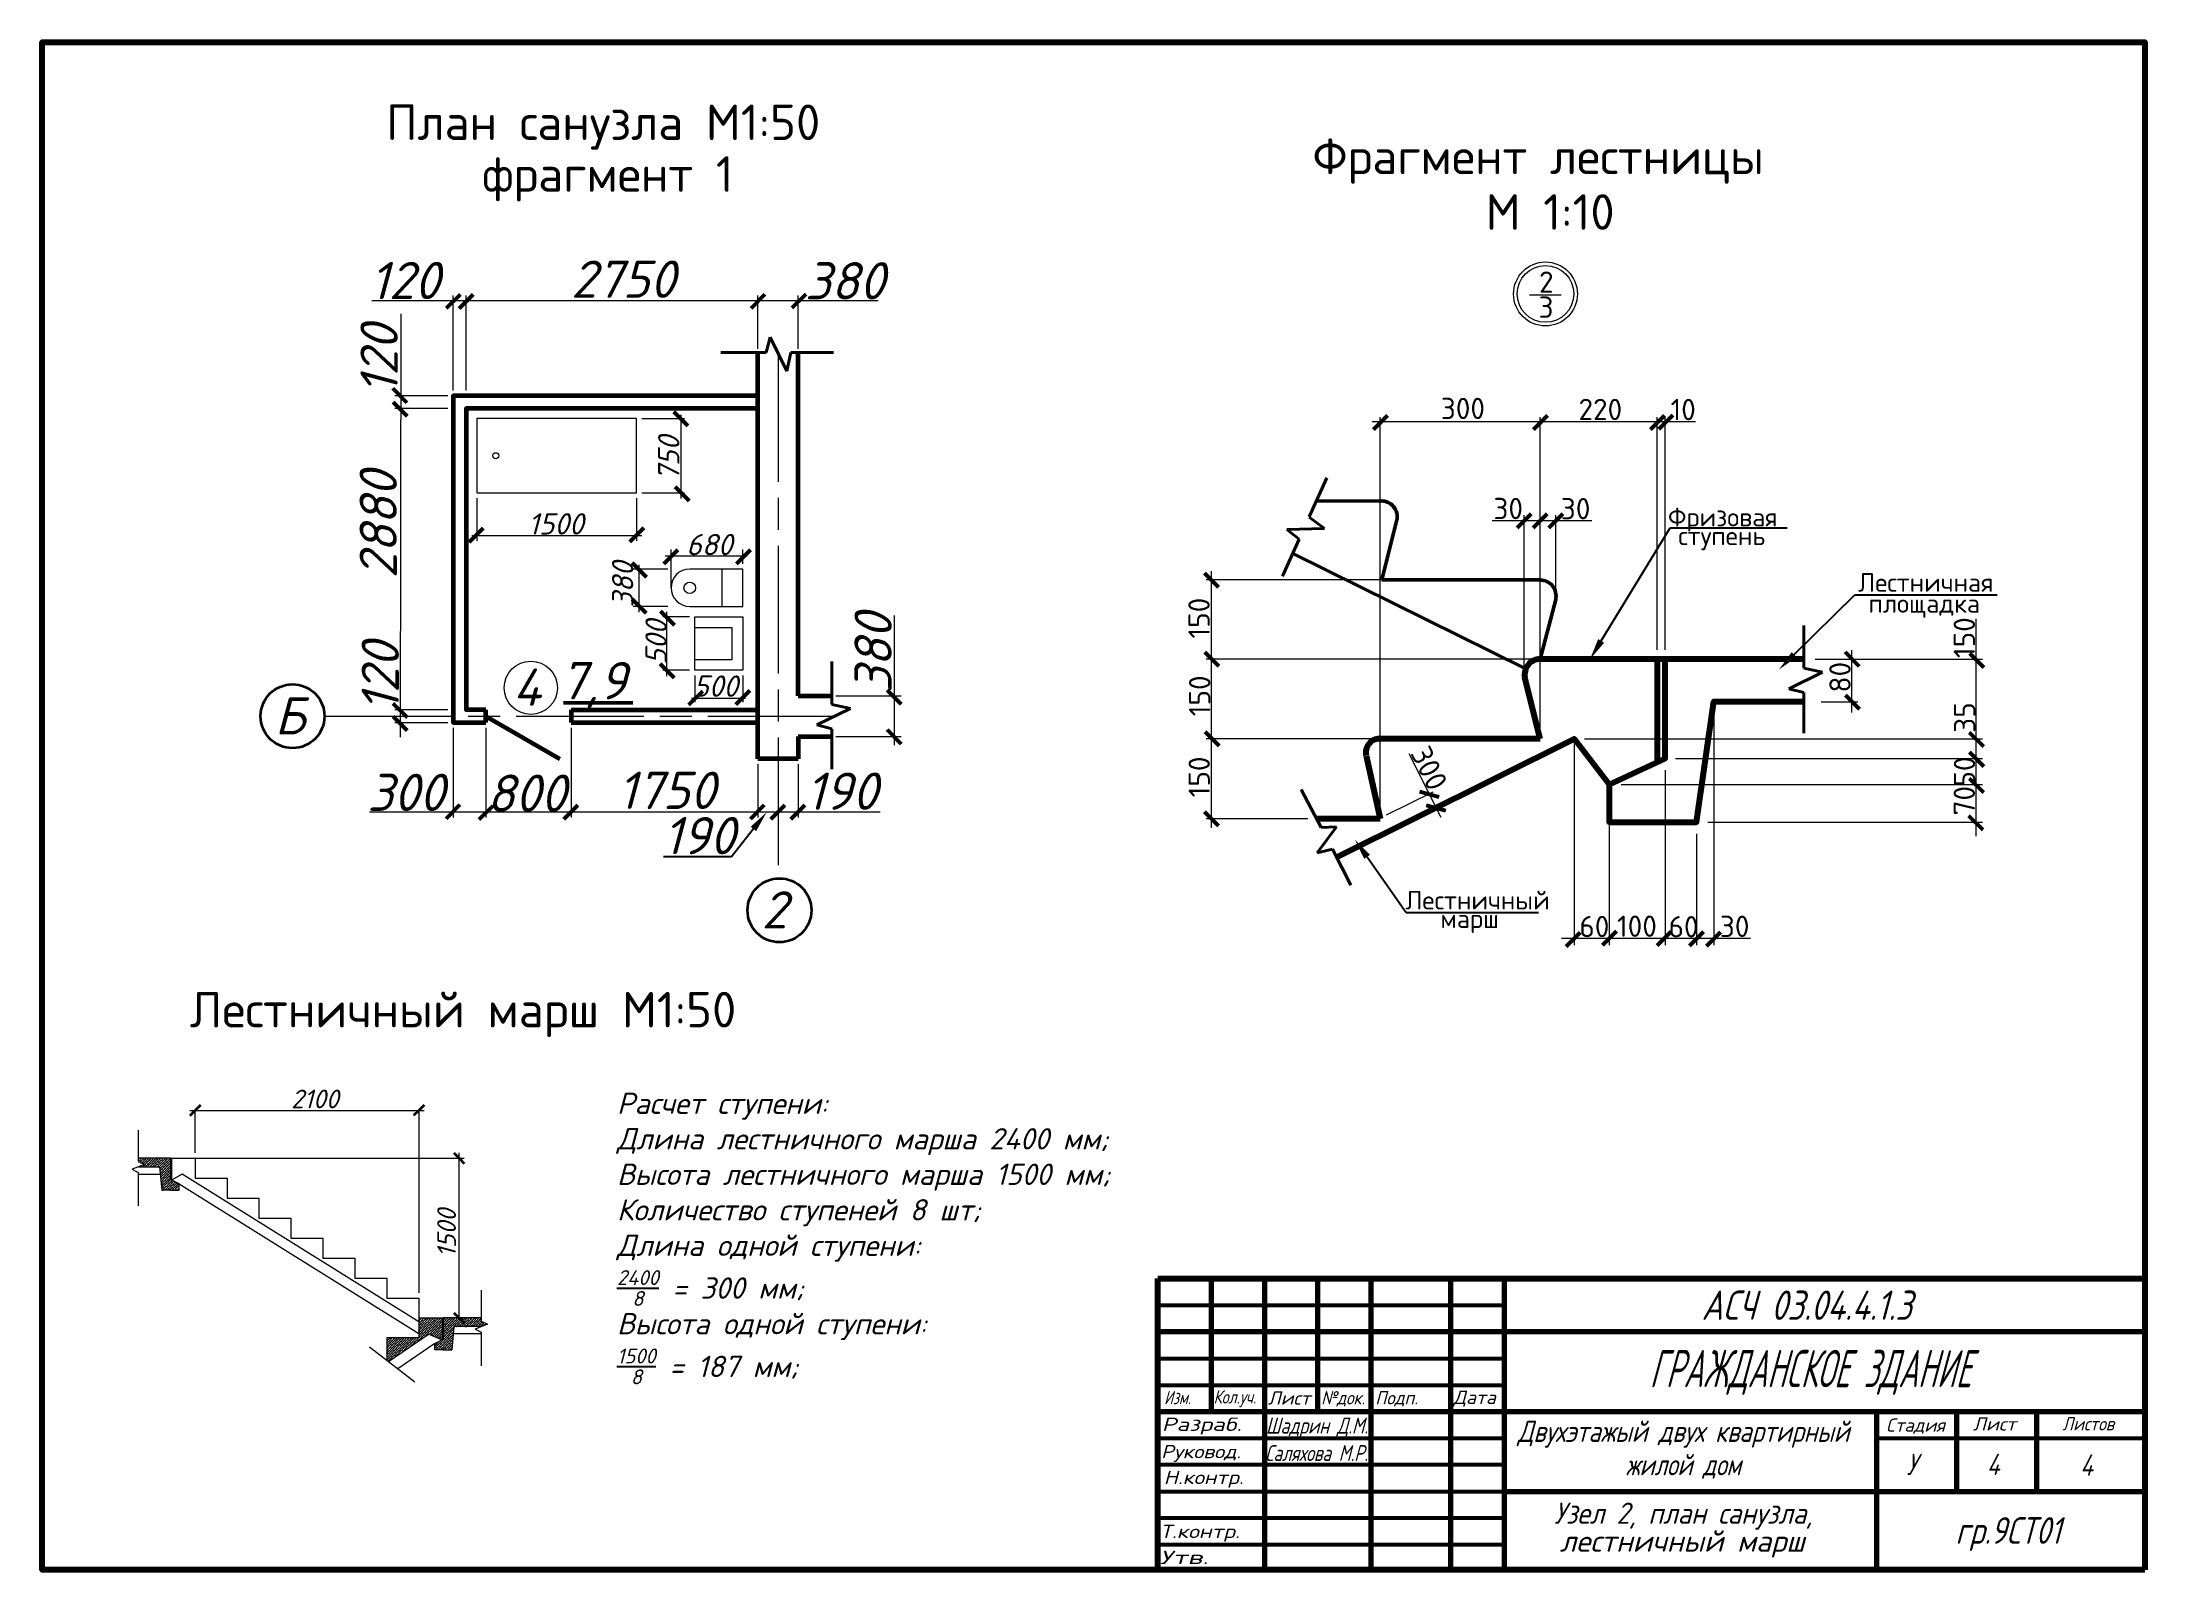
# Paper-space layout 'Лист1' of a CAD drawing. Header units: millimetres. Extents: x 2 to 397, y 5 to 292.
import ezdxf
from ezdxf import colors
from ezdxf.entities.mleader import LeaderData, LeaderLine
from ezdxf.enums import TextEntityAlignment as Align
from ezdxf.math import Vec2, Vec3

# ---------------------------------------------------------------- set-up
doc = ezdxf.new("R2010")
doc.units = ezdxf.units.MM
doc.linetypes.add('ACAD_ISO08W100', pattern=[36, 24, -3, 6, -3])
doc.layers.add('1', color=7, linetype='Continuous')
doc.layers.add('VPORTS', color=7, linetype='Continuous')
doc.styles.add('R', font='isocpeur.ttf', dxfattribs={"width": 0.4, "oblique": 15})
doc.styles.get("Standard").update_dxf_attribs({"font": 'arial.ttf'})
doc.styles.add('Аннотативный', font='isocpeui.ttf')
pattern_1 = [(45, (-33.9326, 9.3717), (0.1683798, 0.6173926), [0.79375, -0.15875, 0, -0.15875])]

psp = doc.layouts.new('Лист1')

# ---------------------------------------------------------------- hatches: boundary and pattern name
at = {"lineweight": 0}
h = psp.add_hatch(dxfattribs=at)
h.set_pattern_fill('ANSI36', color=256, scale=0.1)
h.set_pattern_definition(pattern_1)
h.paths.add_polyline_path([(19.64, 81.99), (19.64, 81.41), (20.81, 80.84), (19.66, 80.39), (23.71, 80.39), (24.11, 75.99), (25.71, 75.99), (27.31, 75.99), (27.31, 77.19), (25.71, 77.99), (25.71, 81.99)])
h = psp.add_hatch(dxfattribs=at)
h.set_pattern_fill('ANSI36', color=256, scale=0.1)
h.set_pattern_definition(pattern_1)
edge = h.paths.add_edge_path()
edge.add_line((72.31, 51.99), (76.71, 51.99))
edge.add_line((72.31, 51.99), (72.31, 48.24))
edge.add_line((76.71, 51.99), (76.71, 47.89))
edge.add_line((74.11, 48.99), (76.71, 47.89))
edge.add_line((66.62, 43.84), (74.12, 48.98))
edge.add_line((72.31, 48.24), (66.31, 48.24))
edge.add_line((66.31, 48.24), (66.31, 44.08))
edge.add_line((66.31, 44.08), (66.62, 43.84))
h = psp.add_hatch(dxfattribs=at)
h.set_pattern_fill('ANSI36', color=256, scale=0.1)
h.set_pattern_definition(pattern_1)
h.paths.add_polyline_path([(84.05, 51.99), (76.91, 51.99), (76.91, 47.99), (75.31, 47.19), (75.31, 45.99), (76.91, 45.99), (78.51, 45.99), (78.91, 50.39), (84.15, 50.39), (85.22, 50.82), (84.05, 51.39)])

# ---------------------------------------------------------------- linework, layer by layer
at = {"color": 18, "lineweight": 0, "true_color": 0x000000}
for p, q in [((158.61, 243.03), (63.5, 243.03)), ((78.81, 226.23), (78.81, 244.03)), ((81.21, 226.23), (81.21, 244.03)), ((136.01, 234.03), (136.01, 244.03)), ((143.61, 234.03), (143.61, 244.03)), ((68.93, 240.63), (68.85, 161.11)), ((77.81, 225.23), (67.81, 225.23)), ((77.81, 222.83), (67.81, 222.83)), ((121.58, 205.89), (121.58, 221.66)), ((252.93, 145.76), (252.93, 221.21)), ((282.93, 160.76), (282.93, 221.21)), ((304.94, 177.48), (304.94, 221.21)), ((306.41, 177.48), (306.41, 221.21)), ((114.25, 220.95), (122.25, 220.95)), ((251.42, 220.35), (312.13, 220.35)), ((83.25, 205.95), (83.25, 197.95)), ((113.25, 205.95), (113.25, 197.95)), ((114.25, 206.95), (122.25, 206.95)), ((292.65, 201.74), (273.94, 201.74)), ((279.95, 174.06), (279.95, 202.78)), ((285.87, 186.96), (285.87, 202.78)), ((114.22, 198.92), (82.29, 198.92)), ((133.98, 195.09), (118.59, 195.09)), ((119.72, 189.15), (119.72, 196.34)), ((133.22, 193.65), (133.22, 196.34)), ((119.12, 192.65), (112.59, 192.65)), ((113.64, 193.47), (113.64, 184.55)), ((129.22, 192.65), (123.22, 192.65)), ((253.23, 190.61), (220.19, 190.61)), ((221.2, 144.06), (221.2, 192.24)), ((119.12, 185.65), (112.59, 185.65)), ((123.22, 185.65), (129.22, 185.65)), ((123.16, 183.67), (118.16, 183.67)), ((118.92, 172.57), (118.92, 184.6)), ((161.65, 159.56), (161.65, 183.92)), ((364.8, 183.29), (364.8, 142.51)), ((124.16, 181.67), (131.16, 181.67)), ((131.16, 175.67), (131.16, 181.67)), ((124.16, 175.67), (131.16, 175.67)), ((282.93, 175.74), (220.19, 175.74)), ((334.59, 175.74), (366.01, 175.74)), ((341.51, 165.71), (341.51, 177.44)), ((123.16, 173.67), (118.16, 173.67)), ((124.16, 172.67), (124.16, 167.67)), ((133.16, 172.67), (133.16, 167.67)), ((77.81, 166.23), (67.81, 166.23)), ((123.52, 168.44), (133.68, 168.44)), ((150.67, 168.83), (162.96, 168.83)), ((315.57, 167.81), (315.57, 122.05)), ((335.76, 167.74), (342.63, 167.74)), ((67.81, 163.83), (77.81, 163.83)), ((78.81, 162.83), (78.81, 147.03)), ((84.95, 162.83), (84.95, 146.03)), ((100.95, 162.83), (100.95, 146.03)), ((150.67, 161.23), (162.96, 161.23)), ((282.93, 160.76), (220.19, 160.76)), ((289.33, 160.79), (289.33, 122.05)), ((291.27, 160.79), (366.01, 160.79)), ((136.01, 156.03), (136.01, 146.03)), ((139.81, 156.03), (139.81, 146.03)), ((143.61, 156.03), (143.61, 146.03)), ((264.35, 146), (258.35, 157.93)), ((306.41, 154.91), (306.41, 122.05)), ((308.35, 157.11), (366.01, 157.11)), ((254.08, 146.5), (262.87, 150.79)), ((298.19, 152.17), (366.01, 152.17)), ((158.99, 147.03), (63.05, 147.03)), ((78.81, 147.03), (78.81, 146.03)), ((239.34, 145.76), (220.19, 145.76)), ((295.93, 145.1), (295.93, 122.05)), ((312.34, 142.95), (312.34, 122.05)), ((314.45, 145.1), (366.01, 145.1)), ((286.95, 123.31), (322.48, 123.31))]:
    psp.add_line(p, q, dxfattribs=at)
at = {"color": 18, "lineweight": 53, "true_color": 0x000000}
for p, q in [((80.08, 244.26), (77.47, 241.65)), ((82.53, 244.21), (79.91, 241.59)), ((137.34, 244.24), (134.73, 241.63)), ((145.03, 244.31), (142.41, 241.7)), ((254.26, 221.48), (251.65, 218.87)), ((284.33, 221.49), (281.71, 218.88)), ((306.28, 221.52), (303.66, 218.9)), ((307.84, 221.56), (305.22, 218.94)), ((281.26, 203.05), (278.65, 200.43)), ((284.24, 203.05), (281.63, 200.43)), ((287.18, 203.05), (284.56, 200.43)), ((84.42, 200.32), (81.8, 197.71)), ((114.6, 200.39), (111.98, 197.78)), ((120.97, 196.28), (118.36, 193.66)), ((134.65, 196.26), (132.03, 193.65)), ((134.5, 169.86), (131.89, 167.24)), ((125.62, 169.74), (123, 167.13)), ((80.05, 148.38), (77.44, 145.76)), ((86.21, 148.22), (83.6, 145.6)), ((102.18, 148.33), (99.57, 145.71)), ((137.21, 148.33), (134.6, 145.71)), ((141.08, 148.33), (138.47, 145.71)), ((144.84, 148.33), (142.23, 145.71)), ((290.47, 124.4), (287.85, 121.78)), ((297.28, 124.65), (294.66, 122.04)), ((307.56, 124.59), (304.95, 121.97)), ((313.61, 124.53), (310.99, 121.91)), ((316.84, 124.47), (314.22, 121.85)), ((211.13, 9.42), (276.16, 9.42))]:
    psp.add_line(p, q, dxfattribs=at)
at = {"color": 18, "lineweight": 40, "true_color": 0x000000}
for p, q in [((137.6, 233.37), (129.03, 233.37)), ((138.34, 236.21), (137.6, 233.37)), ((141.44, 229.85), (138.34, 236.21)), ((142.2, 233.36), (141.44, 229.85)), ((153.42, 166.48), (147.06, 163.38)), ((149.91, 167.24), (153.42, 166.48)), ((84.95, 165.23), (84.95, 163.83)), ((147.06, 163.38), (149.9, 162.65)), ((149.9, 162.65), (149.9, 155.07))]:
    psp.add_line(p, q, dxfattribs=at)
at = {"color": 18, "linetype": 'ACAD_ISO08W100', "lineweight": 0, "true_color": 0x000000}
for p, q in [((139.81, 233.03), (139.81, 134.57)), ((54.61, 165.03), (150.44, 165.03))]:
    psp.add_line(p, q, dxfattribs=at)
at = {"color": 18, "lineweight": 50, "true_color": 0x000000}
for p, q in [((241.2, 205.44), (253.11, 205.45)), ((253.23, 190.61), (256.06, 201.89)), ((280.23, 173.93), (236.49, 195.56)), ((282.93, 190.61), (253.23, 190.61)), ((282.93, 175.74), (285.87, 186.96)), ((99.5, 167.53), (112.5, 167.53))]:
    psp.add_line(p, q, dxfattribs=at)
at = {"lineweight": 40}
for p, q in [((239.58, 202.44), (242.46, 200.3)), ((237.68, 198.26), (234.56, 191.35)), ((242.46, 200.3), (235.39, 200.1)), ((235.39, 200.1), (237.68, 198.26)), ((332.49, 174.04), (336, 173.28)), ((336, 173.28), (329.64, 170.18)), ((329.64, 170.18), (332.48, 169.45)), ((332.48, 169.45), (332.48, 161.87)), ((244.69, 144.25), (241.07, 139.36)), ((241.81, 144.1), (244.69, 144.25)), ((241.07, 139.36), (243.93, 140.02)), ((243.93, 140.02), (247.42, 133.3))]:
    psp.add_line(p, q, dxfattribs=at)
at = {"color": 18, "lineweight": 90, "true_color": 0x000000}
for p, q in [((332.32, 175.74), (282.93, 175.74)), ((282.93, 160.76), (280.08, 172.29)), ((282.93, 160.76), (252.76, 160.77)), ((250.25, 157.61), (252.93, 145.76)), ((252.93, 145.76), (241.12, 145.76))]:
    psp.add_line(p, q, dxfattribs=at)
at = {"color": 18, "lineweight": 60, "true_color": 0x000000}
for p, q in [((84.95, 166.23), (81.21, 166.23)), ((84.95, 163.83), (84.95, 166.23)), ((100.95, 166.23), (136.01, 166.23)), ((100.95, 166.23), (100.95, 163.83)), ((143.61, 168.83), (149.67, 168.83)), ((78.81, 163.83), (84.95, 163.83)), ((84.95, 165.03), (98.82, 157.02)), ((100.95, 163.83), (136.01, 163.83)), ((143.61, 161.23), (143.61, 157.03)), ((143.61, 161.23), (149.67, 161.23)), ((143.61, 157.03), (136.01, 157.03))]:
    psp.add_line(p, q, dxfattribs=at)
at = {"lineweight": 0}
for p, q in [((29.31, 90.99), (73.31, 90.99)), ((30.31, 82.99), (30.31, 90.99)), ((72.31, 90.99), (72.31, 56.74)), ((79.88, 51.99), (79.88, 82.99)), ((30.31, 81.99), (79.88, 81.99)), ((79.88, 81.99), (80.88, 81.99))]:
    psp.add_line(p, q, dxfattribs=at)
at = {"lineweight": 35}
for p, q in [((30.31, 90.99), (29.32, 89.99)), ((31.31, 91.99), (30.31, 90.99)), ((72.31, 90.99), (71.32, 90)), ((73.31, 91.99), (72.31, 90.99)), ((78.88, 82.99), (79.88, 81.99)), ((79.88, 81.99), (80.87, 80.99)), ((78.88, 52.99), (79.88, 51.99)), ((79.88, 51.99), (80.87, 50.99))]:
    psp.add_line(p, q, dxfattribs=at)
at = {"lineweight": 15}
for p, q in [((19.64, 87.24), (19.64, 81.41)), ((20.81, 80.84), (18.5, 79.92)), ((18.5, 79.92), (19.64, 79.34)), ((19.64, 81.41), (20.81, 80.84)), ((19.64, 79.34), (19.64, 73.05)), ((19.66, 80.39), (23.71, 80.39)), ((27.91, 78.99), (25.91, 77.89)), ((72.31, 51.24), (27.91, 78.99)), ((84.05, 57.22), (84.05, 51.39)), ((76.71, 51.99), (76.91, 51.99)), ((84.05, 51.39), (85.22, 50.82)), ((66.62, 43.84), (74.12, 48.98)), ((74.11, 48.99), (76.71, 47.89)), ((84.15, 50.39), (78.91, 50.39)), ((85.22, 50.82), (82.92, 49.9)), ((82.92, 49.9), (84.05, 49.31)), ((84.05, 49.31), (84.05, 43.02)), ((63.07, 46.6), (71.57, 40)), ((66.31, 44.08), (66.62, 43.84)), ((75.31, 47.19), (68.41, 42.45))]:
    psp.add_line(p, q, dxfattribs=at)
at = {"color": 18, "lineweight": 80, "true_color": 0x000000}
for p, q in [((211.13, 4.75), (211.13, 59.43)), ((211.13, 59.43), (396.13, 59.43))]:
    psp.add_line(p, q, dxfattribs=at)
at = {"color": 18, "lineweight": 70, "true_color": 0x000000}
for p, q in [((276.16, 49.39), (211.13, 49.39)), ((396.13, 49.39), (276.16, 49.39))]:
    psp.add_line(p, q, dxfattribs=at)
at = {"color": 18, "lineweight": 80, "true_color": 0x000000}
psp.add_lwpolyline([(396.54, 4.67), (1.57, 4.67), (1.57, 291.65), (396.54, 291.65)], close=True, dxfattribs=at)
at = {"color": 18, "lineweight": 60, "true_color": 0x000000}
for points in [[(136.01, 157.03), (136.01, 233.03)], [(143.61, 168.83), (143.61, 233.03)], [(136.01, 225.23), (78.81, 225.23), (78.81, 163.83), (78.81, 163.83)], [(136.01, 222.83), (81.21, 222.83), (81.21, 166.23), (81.21, 166.23)]]:
    psp.add_lwpolyline(points, dxfattribs=at)
at = {"color": 18, "lineweight": 0, "true_color": 0x000000}
for points in [[(83.25, 220.95), (83.25, 206.95), (113.25, 206.95), (113.25, 220.95)], [(133.22, 192.65), (129.22, 192.65), (129.22, 185.65), (133.22, 185.65)], [(133.16, 173.67), (124.16, 173.67), (124.16, 183.67), (133.16, 183.67)]]:
    psp.add_lwpolyline(points, close=True, dxfattribs=at)
at = {"color": 18, "lineweight": 90, "true_color": 0x000000}
for points in [[(295.93, 152.17), (306.41, 157.11), (306.41, 175.74)], [(304.94, 175.74), (304.94, 156.42)], [(244.85, 138.58), (289.33, 160.79), (295.93, 152.17), (295.93, 145.1), (312.34, 145.1), (315.57, 167.81), (332.21, 167.81)]]:
    psp.add_lwpolyline(points, dxfattribs=at)
at = {"color": 18, "lineweight": 70, "true_color": 0x000000}
for points in [[(221.16, 59.42), (221.16, 34.4)], [(231.15, 59.42), (231.15, 4.84)], [(241.15, 59.42), (241.15, 34.4)], [(251.14, 59.42), (251.14, 4.76)], [(266.16, 4.84), (266.16, 59.42)], [(276.16, 59.42), (276.16, 4.84)], [(211.13, 34.4), (396.13, 34.4)], [(346.13, 34.4), (346.13, 4.8)], [(361.12, 34.4), (361.12, 19.41)], [(376.15, 34.4), (376.15, 19.41)], [(276.16, 19.41), (396.13, 19.41)]]:
    psp.add_lwpolyline(points, dxfattribs=at)
at = {"color": 18, "lineweight": 53, "true_color": 0x000000}
for points in [[(211.13, 54.42), (276.16, 54.42)], [(211.13, 44.39), (276.16, 44.39)], [(211.13, 39.39), (276.16, 39.39)], [(211.13, 29.4), (276.16, 29.4)], [(346.13, 29.4), (396.13, 29.4)], [(276.16, 24.41), (211.13, 24.41)], [(211.13, 19.41), (276.16, 19.41)], [(276.16, 14.42), (211.13, 14.42)]]:
    psp.add_lwpolyline(points, dxfattribs=at)
at = {"color": 18, "lineweight": 0, "true_color": 0x000000}
for centre, radius in [((86.79, 213.95), 0.567), ((123.22, 189.15), 1.08)]:
    psp.add_circle(centre, radius, dxfattribs=at)
at = {"color": 18, "lineweight": 20, "true_color": 0x000000}
psp.add_circle((93.37, 170.36), 5, dxfattribs=at)
at = {"color": 18, "lineweight": 50, "true_color": 0x000000}
for centre, radius, start, end in [((253.11, 202.45), 3.01, 349.2584, 90.0818), ((282.94, 187.61), 3, 347.4669, 90.1307)]:
    psp.add_arc(centre, radius, start, end, dxfattribs=at)
at = {"color": 18, "lineweight": 0, "true_color": 0x000000}
psp.add_arc((123.22, 189.15), 3.5, 90, 270, dxfattribs=at)
at = {"color": 18, "lineweight": 90, "true_color": 0x000000}
for centre, radius, start, end in [((282.91, 172.86), 2.89, 89.4703, 191.2556), ((252.76, 158.19), 2.58, 89.9892, 192.785)]:
    psp.add_arc(centre, radius, start, end, dxfattribs=at)
at = {"layer": 'VPORTS', "color": 18, "lineweight": 0, "true_color": 0x000000}
psp.add_line((280.93, 244.19), (286.92, 244.19), dxfattribs=at)
at = {"layer": 'VPORTS', "color": 18, "lineweight": 40, "true_color": 0x000000}
for p, q in [((142.2, 233.37), (150.24, 233.37)), ((239.57, 202.45), (242.88, 209.78)), ((332.48, 174.04), (332.48, 182.09)), ((149.9, 167.24), (149.9, 175.29)), ((241.81, 144.1), (238.09, 151.24))]:
    psp.add_line(p, q, dxfattribs=at)
at = {"layer": 'VPORTS', "color": 18, "lineweight": 53, "true_color": 0x000000}
for p, q in [((70.11, 223.91), (67.47, 226.56)), ((70.14, 221.36), (67.49, 224)), ((122.85, 219.54), (120.21, 222.19)), ((123.12, 205.45), (120.48, 208.1)), ((115.08, 191.17), (112.43, 193.82)), ((222.55, 189.26), (219.9, 191.91)), ((115.03, 184.37), (112.38, 187.01)), ((120.36, 182.12), (117.71, 184.77)), ((120.3, 172.21), (117.65, 174.85)), ((222.61, 174.4), (219.96, 177.05)), ((342.89, 174.39), (340.25, 177.04)), ((366.31, 174.17), (363.66, 176.82)), ((162.92, 167.28), (160.27, 169.93)), ((70.18, 164.77), (67.53, 167.41)), ((342.91, 166.35), (340.27, 169)), ((70.15, 162.33), (67.5, 164.98)), ((162.95, 159.8), (160.3, 162.45)), ((222.66, 159.44), (220.01, 162.09)), ((366.26, 159.32), (363.61, 161.97)), ((366.26, 155.6), (363.61, 158.25)), ((263.95, 149.81), (260.34, 150.83)), ((366.26, 150.71), (363.61, 153.35)), ((222.52, 144.41), (219.88, 147.06)), ((265.22, 147.27), (261.62, 148.28)), ((366.13, 143.68), (363.48, 146.32))]:
    psp.add_line(p, q, dxfattribs=at)
at = {"layer": 'VPORTS', "lineweight": 15}
for p, q in [((25.71, 81.99), (19.64, 81.99)), ((24.11, 75.99), (23.71, 80.39)), ((25.71, 81.99), (25.71, 77.99)), ((25.71, 81.99), (25.91, 81.99)), ((25.91, 81.99), (25.91, 77.89)), ((25.91, 81.99), (30.31, 81.99)), ((30.31, 81.99), (30.31, 78.24)), ((19.64, 78.99), (23.84, 78.99)), ((25.71, 75.99), (24.11, 75.99)), ((27.31, 77.19), (25.71, 77.99)), ((25.71, 75.99), (27.31, 75.99)), ((27.31, 75.99), (27.31, 77.19)), ((27.31, 77.19), (72.31, 49.06)), ((30.31, 78.24), (36.31, 78.24)), ((36.31, 78.24), (36.31, 74.49)), ((36.31, 74.49), (42.31, 74.49)), ((42.31, 74.49), (42.31, 70.74)), ((42.31, 70.74), (48.31, 70.74)), ((48.31, 70.74), (48.31, 66.99)), ((48.31, 66.99), (54.31, 66.99)), ((54.31, 66.99), (54.31, 63.24)), ((54.31, 63.24), (60.31, 63.24)), ((60.31, 63.24), (60.31, 59.49)), ((60.31, 59.49), (66.31, 59.49)), ((66.31, 59.49), (66.31, 55.74)), ((66.31, 55.74), (72.31, 55.74)), ((72.31, 55.74), (72.31, 51.99)), ((72.31, 51.99), (76.71, 51.99)), ((72.31, 51.99), (72.31, 48.24)), ((76.71, 51.99), (76.71, 47.89)), ((76.91, 51.99), (76.91, 47.99)), ((84.05, 51.99), (76.91, 51.99)), ((72.31, 48.24), (66.31, 48.24)), ((66.31, 48.24), (66.31, 44.08)), ((75.31, 47.19), (76.91, 47.99)), ((78.91, 50.39), (78.51, 45.99)), ((84.05, 48.99), (78.79, 48.99)), ((75.31, 45.99), (75.31, 47.19)), ((76.91, 45.99), (75.31, 45.99)), ((76.91, 45.99), (78.51, 45.99))]:
    psp.add_line(p, q, dxfattribs=at)
at = {"layer": 'VPORTS', "color": 18, "lineweight": 0, "true_color": 0x000000}
for radius in [6, 5.33]:
    psp.add_circle((283.95, 244.34), radius, dxfattribs=at)
at = {"layer": 'VPORTS', "color": 18, "lineweight": 35, "true_color": 0x000000}
for centre in [(48.61, 165.03), (140.07, 128.57)]:
    psp.add_circle(centre, 6, dxfattribs=at)

# ---------------------------------------------------------------- texts
at = {"color": 18, "lineweight": 0, "true_color": 0x000000, "style": 'Аннотативный'}
for s, height, p in [('120', 7, (63.17, 243.36)), ('2750', 7, (100.92, 243.61)), ('380', 7, (144.83, 243.31)), ('1500', 4, (92.88, 199.15)), ('680', 4, (122.57, 195.26)), ('4', 7, (89.99, 166.97)), ('7,9', 7, (98.88, 168.21)), ('500', 4, (123.88, 168.68)), ('Б', 7, (45.26, 161.61)), ('300', 7, (62.65, 147.22)), ('800', 7, (85.09, 147.06)), ('1750', 7, (109.73, 147.6)), ('190', 7, (145.05, 147.45)), ('190', 7, (118.26, 139.09)), ('2', 7, (136.72, 125.15)), ('2100', 3.5, (48.33, 91.38))]:
    psp.add_text(s, height=height, dxfattribs=at).set_placement(p)
for s, height, p in [('120', 7, (68.37, 225.49)), ('750', 4, (121.28, 209.22)), ('2880', 7, (68.21, 190.91)), ('380', 4, (112.62, 185.46)), ('500', 4, (118.9, 174.69)), ('380', 7, (161.16, 169.37)), ('120', 7, (68.59, 165.88)), ('1500', 3.5, (79.3, 63.38))]:
    psp.add_text(s, height=height, rotation=90, dxfattribs=at).set_placement(p)
at = {"style": 'R', "oblique": 15}
for s, width, p, p2 in [('Изм.', 0.784314, (212.32, 35.79), (217.32, 35.79)), ('Кол.уч.', 0.761905, (221.6, 35.92), (229.6, 35.92)), ('Лист', 1.066667, (231.79, 35.71), (239.79, 35.71)), ('№док.', 0.910801, (241.82, 35.76), (250.01, 35.76)), ('Дата', 0.941176, (266.62, 35.84), (274.62, 35.84)), ('Разраб.', 1.263158, (211.89, 30.78), (226.89, 30.78)), ('Лист', 1.081236, (364.22, 30.85), (372.33, 30.85)), ('Листов', 0.884836, (381.02, 30.87), (390.75, 30.87)), ('Руковод.', 1.132075, (211.75, 25.65), (226.75, 25.65)), ('Н.контр.', 1.176471, (212.24, 20.8), (227.24, 20.8)), ('Т.контр.', 1.176471, (211.54, 10.65), (226.54, 10.65)), ('Утв.', 1.353067, (211.53, 5.77), (220.66, 5.77))]:
    psp.add_text(s, height=2.5, dxfattribs=dict(at, width=width)).set_placement(p, p2, align=Align.FIT)
psp.add_text('Подп.', height=2.5, dxfattribs=at).set_placement((251.98, 35.76), (259.98, 35.76), align=Align.FIT)
psp.add_text('Стадия', height=2.5, dxfattribs=at).set_placement((353.45, 31.87), align=Align.MIDDLE_CENTER)
at = {"layer": '1', "style": 'R', "oblique": 15}
for s, height, width, p, p2 in [('АСЧ 03.04.4.1.3', 5.5, 0.789509, (313.25, 51.64), (352.77, 51.64)), ('ГРАЖДАНСКОЕ ЗДАНИЕ', 7, 0.597692, (303.49, 38.99), (363.95, 38.99)), ('Шадрин Д.М.', 3, 0.839135, (231.45, 30.28), (250.59, 30.28)), ('Двухэтажый двух квартирный', 4, 0.811249, (278.72, 28.71), (341.02, 28.71)), ('Саляхова М.Р.', 3, 0.738111, (231.31, 25.12), (250.57, 25.12)), ('жилой дом', 4, 0.830942, (299.04, 22.44), (320.65, 22.44)), ('Узел 2, план санузла,', 4, 0.87364, (285.58, 13.33), (334.15, 13.33)), ('лестничный марш', 4, 1.045993, (286.63, 8.09), (332.65, 8.09))]:
    psp.add_text(s, height=height, dxfattribs=dict(at, width=width)).set_placement(p, p2, align=Align.FIT)
at = {"layer": '1', "style": 'R', "oblique": 15, "width": 0.8}
for s, height, p in [('У', 4, (351.78, 22.49)), ('4', 4, (366.83, 22.49)), ('4', 4, (384.36, 22.36)), ('гр.9СТ01', 5, (360.96, 9.58))]:
    psp.add_text(s, height=height, dxfattribs=at).set_placement(p)
at = {"layer": 'VPORTS', "lineweight": 0, "style": 'R'}
for s, height, p in [('План санузла М1:50', 6.6667, (66.19, 273.25)), ('фрагмент 1', 6.667, (84.22, 263.53)), ('Лестничный марш М1:50', 6.6667, (29.32, 106.58))]:
    psp.add_text(s, height=height, dxfattribs=at).set_placement(p)
at = {"layer": 'VPORTS', "color": 18, "lineweight": 0, "true_color": 0x000000, "style": 'R'}
for s, height, p in [('Фрагмент лестницы', 6.6667, (240.2, 266.84)), ('М 1:10', 6.667, (272.72, 256.4)), ('2', 4, (282.74, 244.56)), ('3', 4, (282.65, 239.86)), ('300', 4, (264.29, 220.83)), ('220', 4, (290.15, 220.64)), ('10', 4, (307.44, 220.62)), ('30', 4, (274.17, 202.03)), ('30', 4, (286.83, 202.01)), ('Фризовая', 3.5, (306.96, 200.67)), ('ступень', 3.5, (308.9, 197.16)), ('Лестничная', 3.5, (342.68, 188.4)), ('площадка', 3.5, (344.61, 184.46)), ('Лестничный', 3.5, (257.64, 128.72)), ('марш', 3.5, (264.21, 125.24)), ('60', 4, (290.31, 123.52)), ('100', 4, (297.39, 123.58)), ('60', 4, (307.06, 123.48)), ('30', 4, (316.7, 123.55))]:
    psp.add_text(s, height=height, dxfattribs=at).set_placement(p)
for s, rotation, p in [('150', 90, (220.88, 179.62)), ('150', 90, (364.62, 175.95)), ('80', 90, (341.27, 169.47)), ('150', 90, (221, 165.03)), ('35', 90, (364.69, 161.91)), ('300', 296.1799, (258.48, 158.11)), ('150', 90, (220.91, 149.8)), ('50', 90, (364.66, 151.8)), ('70', 90, (364.62, 146.38))]:
    psp.add_text(s, height=4, rotation=rotation, dxfattribs=at).set_placement(p)
at = {"layer": 'VPORTS', "color": 18, "true_color": 0x000000, "insert": (109.55, 94.32), "char_height": 4, "width": 94.8241, "attachment_point": 1, "style": 'Аннотативный'}
psp.add_mtext('\\A1;Расчет ступени:\\PДлина лестничного марша 2400 мм;\\PВысота лестничного марша 1500 мм;\\PКоличество ступеней 8 шт;\\PДлина одной ступени:\\P{\\H0.7x;\\S2400/8;} = 300 мм;\\PВысота одной ступени:\\P{\\H0.7x;\\S1500/8;} = 187 мм;', dxfattribs=at)

# ---------------------------------------------------------------- leaders
at = {"color": 18, "lineweight": 0, "true_color": 0x000000}
ml = psp.add_multileader_mtext('Standard', dxfattribs=at)
ml.set_content('', color=(0, 0, 0))
ml.set_leader_properties()
ml.build(insert=Vec2(0, 0))
ctx = ml.context
ctx.base_point, ctx.plane_origin = Vec3(329.36, 200.39), Vec3(292.32, 175.74)
notes = []
notes.append((ctx, [(0, (1, 1, 0), (307.38, 200.39), (1, 0), 21.97, [(0, [(292.32, 175.74)], 0, [])])]))
ctx.mtext.insert, ctx.mtext.flow_direction = Vec3(331.36, 202.39), 5
ml = psp.add_multileader_mtext('Standard', dxfattribs=at)
ml.set_content('', color=(0, 0, 0))
ml.set_leader_properties()
ml.build(insert=Vec2(0, 0))
ctx = ml.context
ctx.base_point, ctx.plane_origin = Vec3(368.79, 187.85), Vec3(327.81, 173.78)
notes.append((ctx, [(0, (1, 1, 0), (342.06, 187.85), (1, 0), 26.73, [(0, [(327.81, 173.78)], 0, [])])]))
ctx.mtext.insert, ctx.mtext.flow_direction = Vec3(370.79, 189.85), 5
ml = psp.add_multileader_mtext('Standard', dxfattribs=at)
ml.set_content('', color=(0, 0, 0))
ml.set_leader_properties()
ml.build(insert=Vec2(0, 0))
ctx = ml.context
ctx.base_point, ctx.plane_origin = Vec3(114.31, 138.62), Vec3(136.05, 147.03)
ctx.text_align_type = 2
notes.append((ctx, [(0, (1, 1, 0), (131.05, 138.62), (-1, 0), 12.74, [(0, [(137.66, 146.99)], 0, [])])]))
ctx.mtext.insert, ctx.mtext.alignment, ctx.mtext.flow_direction = Vec3(116.31, 140.62), 3, 5
ml = psp.add_multileader_mtext('Standard', dxfattribs=at)
ml.set_content('', color=(0, 0, 0))
ml.set_leader_properties()
ml.build(insert=Vec2(0, 0))
ctx = ml.context
ctx.base_point, ctx.plane_origin = Vec3(282.63, 128.16), Vec3(248.13, 141.87)
notes.append((ctx, [(0, (1, 1, 0), (257.81, 128.16), (1, 0), 24.82, [(0, [(248.13, 141.87)], 0, [])])]))
ctx.mtext.insert, ctx.mtext.flow_direction = Vec3(284.63, 130.16), 5
for ctx, leaders in notes:
    for number, flags, end, landing, length, lines in leaders:
        leader = LeaderData()
        leader.index, (leader.has_last_leader_line, leader.has_dogleg_vector, leader.attachment_direction) = number, flags
        leader.last_leader_point, leader.dogleg_vector, leader.dogleg_length = Vec3(end), Vec3(landing), length
        for number, points, colour, breaks in lines:
            line = LeaderLine()
            line.index, line.vertices, line.color, line.breaks = number, Vec3.list(points), colors.encode_raw_color(colour), breaks
            leader.lines.append(line)
        ctx.leaders.append(leader)

doc.saveas('drawing.dxf')
